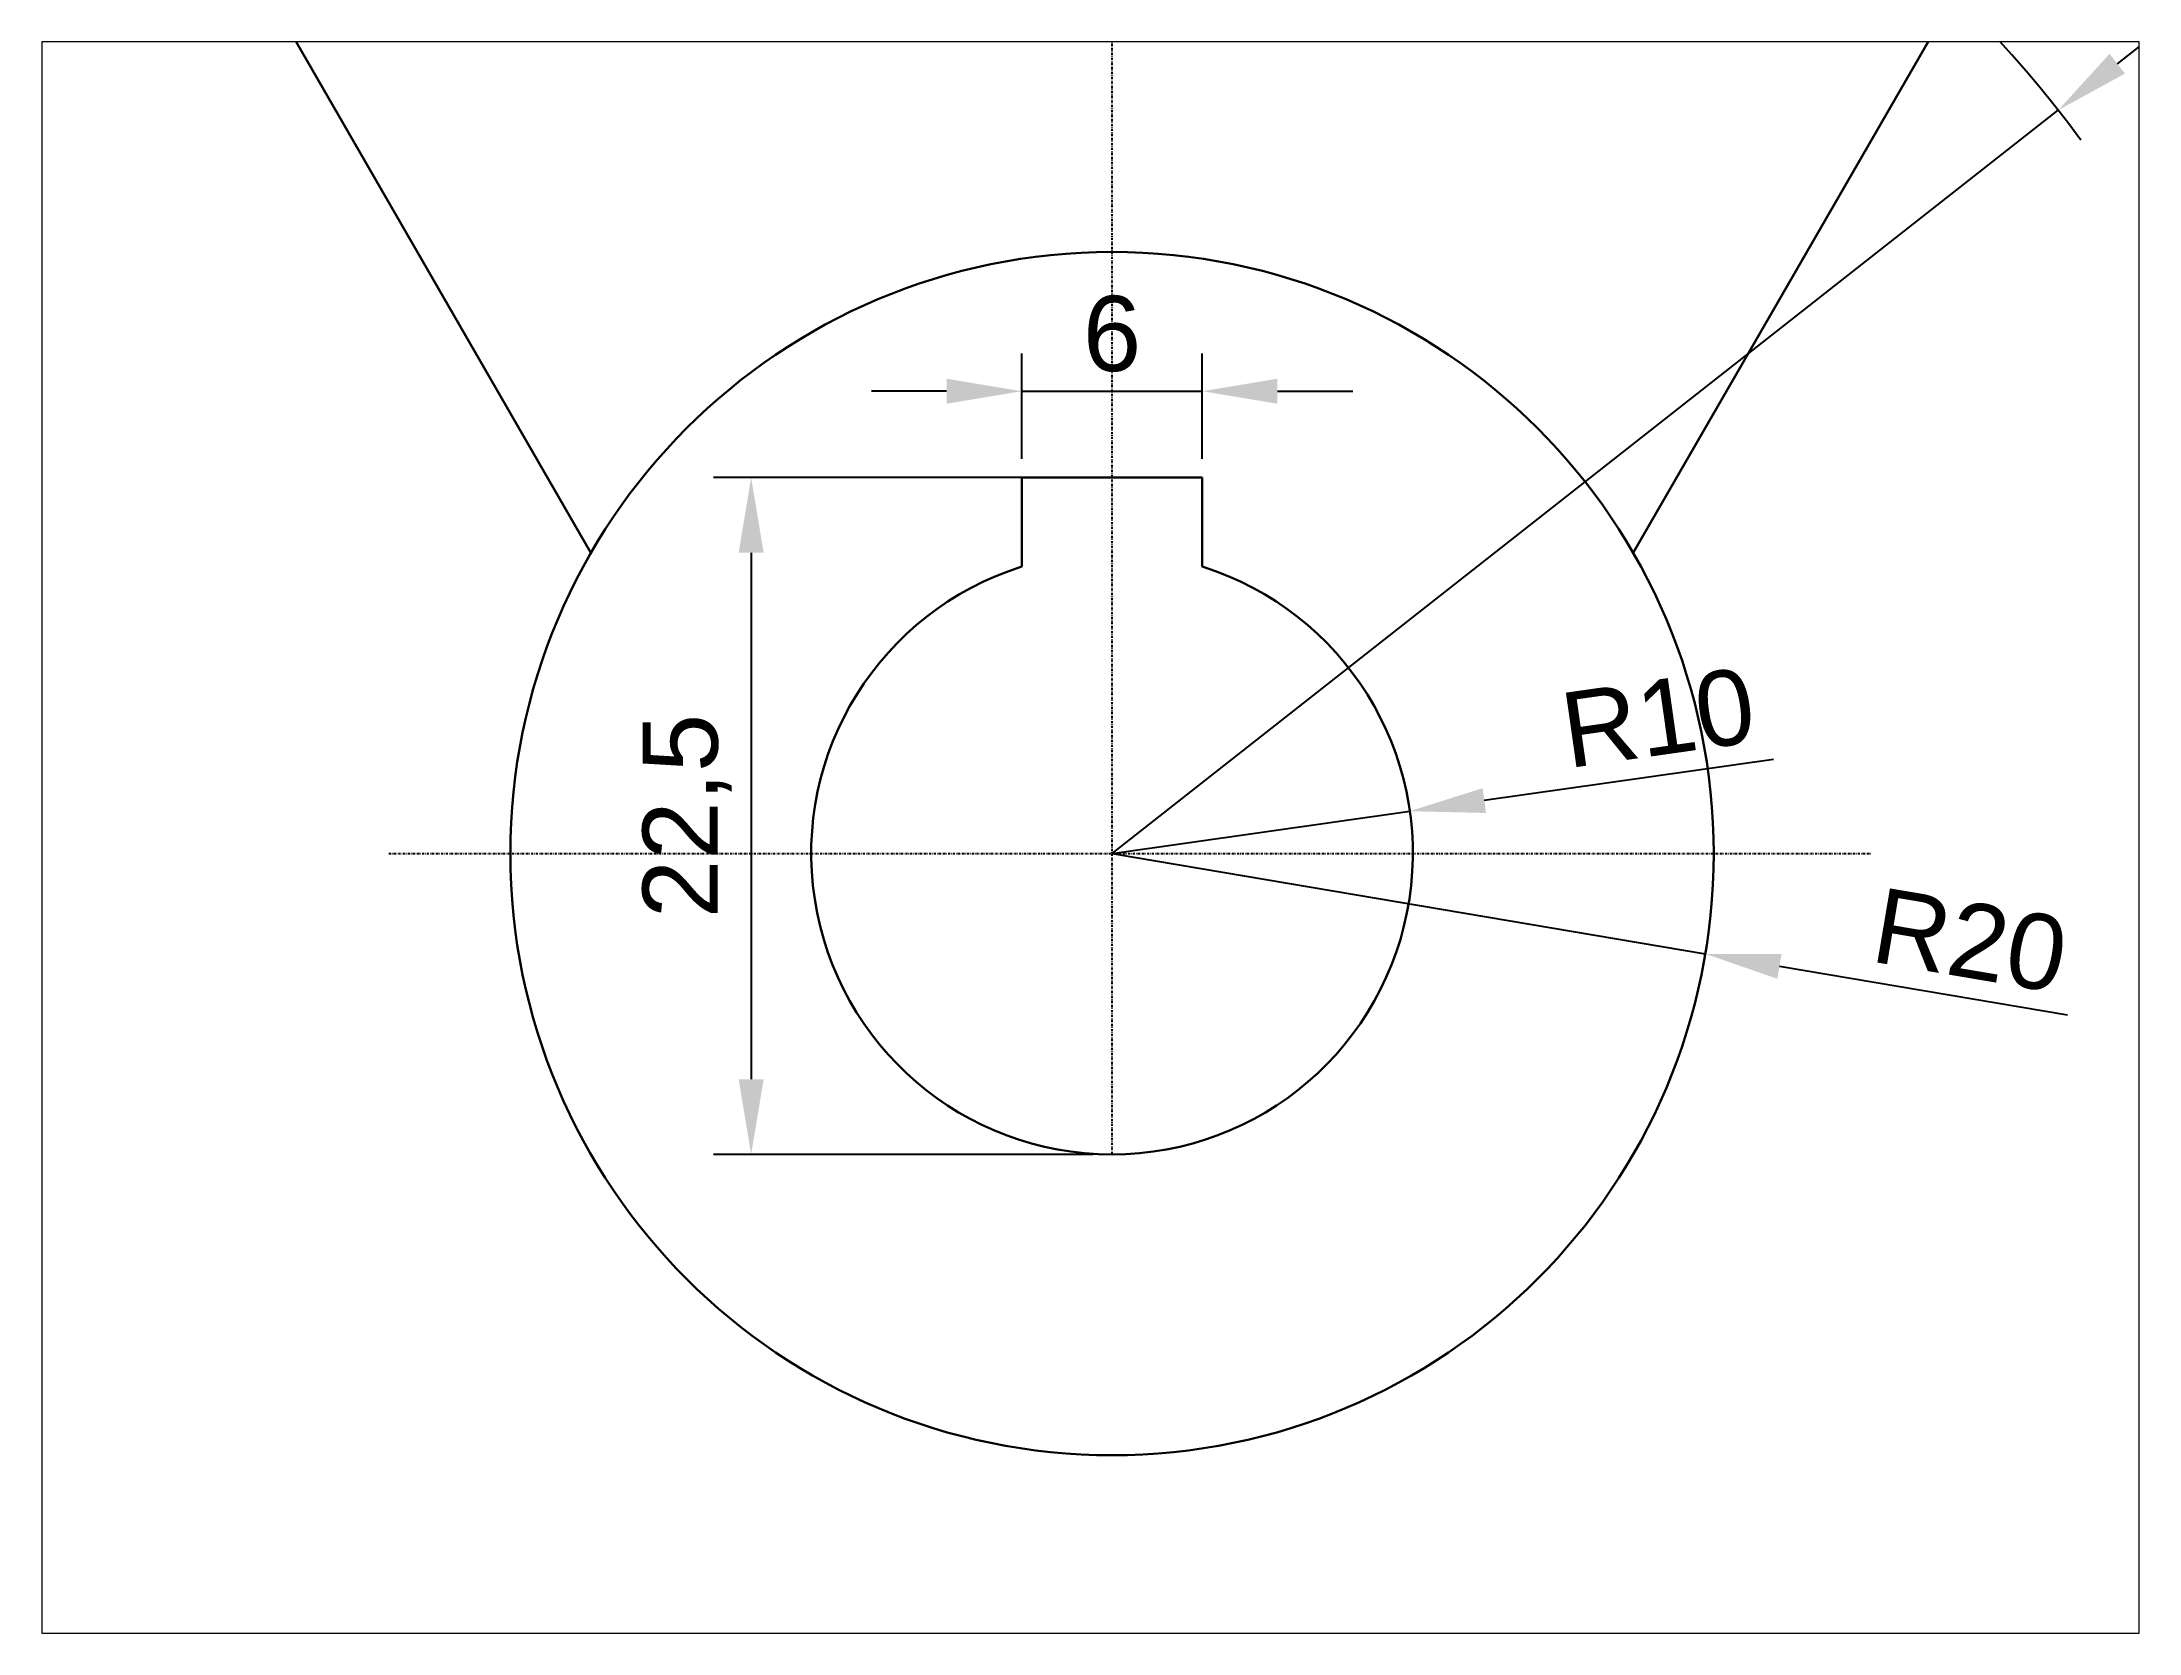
# Paper-space layout 'Layout1' of a CAD drawing. Header units: millimetres. Extents: x 26 to 231, y 20 to 176.
# The model-space entities are those that its viewports show. They can reach past a viewport. Long polylines and large blocks are cut down to what shows.
import ezdxf

# ---------------------------------------------------------------- set-up
doc = ezdxf.new("R2010")
doc.units = ezdxf.units.MM
doc.header["$LTSCALE"] = 0.05
doc.linetypes.add('DASHDOT', pattern=[25.4, 12.7, -6.35, 0, -6.35])
for name, color, linetype in [('Axe', 1, 'DASHDOT'), ('Cote', 7, 'Continuous'), ('Notatii', 8, 'Continuous')]:
    doc.layers.add(name, color=color, linetype=linetype)
doc.layers.add('Groase', color=5, linetype='Continuous', lineweight=30)
doc.styles.get("Standard").update_dxf_attribs({"font": 'arial.ttf'})
doc.dimstyles.new('ISO-25', dxfattribs={"dimtxt": 2.5, "dimasz": 2.5, "dimexe": 1.25, "dimexo": 0.625, "dimtad": 1, "dimtxsty": 'Standard', "dimcen": 2.5, "dimazin": 2, "dimtfac": 1, "dimtmove": 0, "dimatfit": 3, "dimfxl": 1, "dimarcsym": 0})

# ---------------------------------------------------------------- blocks, each defined once
blk = doc.blocks.new('*D2')
at = {"layer": 'Cote', "color": 0, "lineweight": -2, "transparency": 16777216}
for p, q in [((3.213, 12.5), (-12.408, 12.5)), ((-11.158, 10), (-11.158, -7.5)), ((0.213, -10), (-12.408, -10))]:
    blk.add_line(p, q, dxfattribs=at)
at = {"layer": 'Cote', "color": 0, "transparency": 16777216}
for points in [[(-11.575, 10), (-10.742, 10), (-11.158, 12.5)], [(-11.575, -7.5), (-10.742, -7.5), (-11.158, -10)]]:
    blk.add_solid(points, dxfattribs=at)
at = {"layer": 'Defpoints', "color": 0, "transparency": 16777216}
for p in [(3.838, 12.5), (-11.158, -10), (0.838, -10)]:
    blk.add_point(p, dxfattribs=at)
at = {"layer": 'Cote', "color": 0, "transparency": 16777216, "insert": (-13.286, 1.25), "char_height": 2.5, "attachment_point": 5, "rotation": 90}
blk.add_mtext('22,5', dxfattribs=at)
blk = doc.blocks.new('*D4')
at = {"layer": 'Cote', "color": 0, "lineweight": -2, "transparency": 16777216}
for p, q in [((-2.162, 13.125), (-2.162, 16.621)), ((3.838, 13.125), (3.838, 16.621)), ((-4.662, 15.371), (-7.162, 15.371)), ((-2.162, 15.371), (3.838, 15.371)), ((6.338, 15.371), (8.838, 15.371))]:
    blk.add_line(p, q, dxfattribs=at)
at = {"layer": 'Cote', "color": 0, "transparency": 16777216}
for points in [[(-4.662, 15.788), (-4.662, 14.955), (-2.162, 15.371)], [(6.338, 15.788), (6.338, 14.955), (3.838, 15.371)]]:
    blk.add_solid(points, dxfattribs=at)
at = {"layer": 'Defpoints', "color": 0, "transparency": 16777216}
for p in [(3.838, 15.371), (-2.162, 12.5), (3.838, 12.5)]:
    blk.add_point(p, dxfattribs=at)
at = {"layer": 'Cote', "color": 0, "transparency": 16777216, "insert": (0.838, 17.273), "char_height": 2.5, "attachment_point": 5}
blk.add_mtext('6', dxfattribs=at)
blk = doc.blocks.new('*D6')
at = {"layer": 'Cote', "color": 0, "lineweight": -2, "transparency": 16777216}
for p, q in [((0.838, 0), (20.558, -3.333)), ((32.603, -5.369), (23.023, -3.75))]:
    blk.add_line(p, q, dxfattribs=at)
at = {"layer": 'Cote', "color": 0, "transparency": 16777216}
blk.add_solid([(23.093, -3.339), (22.954, -4.161), (20.558, -3.333)], dxfattribs=at)
at = {"layer": 'Defpoints', "color": 0, "transparency": 16777216}
for p in [(0.838, 0), (20.558, -3.333)]:
    blk.add_point(p, dxfattribs=at)
at = {"layer": 'Cote', "color": 0, "transparency": 16777216, "insert": (29.362, -2.893), "char_height": 2.5, "attachment_point": 5, "rotation": 350.40658}
blk.add_mtext('R20', dxfattribs=at)
blk = doc.blocks.new('*D7')
at = {"layer": 'Cote', "color": 0, "lineweight": -2, "transparency": 16777216}
for p, q in [((22.831, 3.133), (13.213, 1.763)), ((0.838, 0), (10.738, 1.41))]:
    blk.add_line(p, q, dxfattribs=at)
at = {"layer": 'Cote', "color": 0, "transparency": 16777216}
blk.add_solid([(13.154, 2.175), (13.272, 1.35), (10.738, 1.41)], dxfattribs=at)
at = {"layer": 'Defpoints', "color": 0, "transparency": 16777216}
for p in [(10.738, 1.41), (0.838, 0)]:
    blk.add_point(p, dxfattribs=at)
at = {"layer": 'Cote', "color": 0, "transparency": 16777216, "insert": (18.991, 4.507), "char_height": 2.5, "attachment_point": 5, "rotation": 8.10746}
blk.add_mtext('R10', dxfattribs=at)
blk = doc.blocks.new('*D8')
at = {"layer": 'Cote', "color": 0, "lineweight": -2, "transparency": 16777216}
for p, q in [((47.165, 36.404), (34.255, 26.259)), ((0.838, 0), (32.289, 24.714))]:
    blk.add_line(p, q, dxfattribs=at)
blk.add_arc((0.838, 0), 40, 36.36959, 44.74324, dxfattribs=at)
at = {"layer": 'Cote', "color": 0, "transparency": 16777216}
blk.add_solid([(33.998, 26.587), (34.513, 25.931), (32.289, 24.714)], dxfattribs=at)
at = {"layer": 'Defpoints', "color": 0, "transparency": 16777216}
for p in [(32.289, 24.714), (0.838, 0)]:
    blk.add_point(p, dxfattribs=at)
at = {"layer": 'Cote', "color": 0, "transparency": 16777216, "insert": (43.154, 35.67), "char_height": 2.5, "attachment_point": 5, "rotation": 38.16008}
blk.add_mtext('R40', dxfattribs=at)
blk = doc.blocks.new('*D10')
at = {"layer": 'Cote', "color": 0, "lineweight": -2, "transparency": 16777216}
for p, q in [((-28.135, 30.182), (-37.875, 47.053)), ((29.811, 30.182), (39.551, 47.053))]:
    blk.add_line(p, q, dxfattribs=at)
blk.add_arc((0.838, -20), 76.176, 61.88046, 118.11954, dxfattribs=at)
at = {"layer": 'Cote', "color": 0, "transparency": 16777216}
for points in [[(-34.862, 46.82), (-35.267, 47.549), (-37.25, 45.97)], [(36.943, 47.549), (36.538, 46.82), (38.926, 45.97)]]:
    blk.add_solid(points, dxfattribs=at)
at = {"layer": 'Defpoints', "color": 0, "transparency": 16777216}
for p in [(14.066, 55.019), (-27.822, 29.641), (29.498, 29.641), (-16.483, 10), (18.158, 10)]:
    blk.add_point(p, dxfattribs=at)
at = {"layer": 'Cote', "color": 0, "transparency": 16777216, "insert": (0.838, 58.077), "char_height": 2.5, "attachment_point": 5}
blk.add_mtext('60°', dxfattribs=at)

msp = doc.modelspace()

# ---------------------------------------------------------------- linework, layer by layer
at = {"layer": 'Axe'}
for p, q in [((0.838, -10), (0.838, 54.554)), ((-23.201, 0), (26.065, 0))]:
    msp.add_line(p, q, dxfattribs=at)
at = {"layer": 'Groase'}
for p, q in [((-27.822, 29.641), (-16.483, 10)), ((29.498, 29.641), (18.158, 10)), ((0.838, 12.5), (-2.162, 12.5)), ((-2.162, 12.5), (-2.162, 9.539)), ((0.838, 12.5), (3.838, 12.5)), ((3.838, 12.5), (3.838, 9.539))]:
    msp.add_line(p, q, dxfattribs=at)
msp.add_circle((0.838, 0), 20, dxfattribs=at)
msp.add_arc((0.838, 0), 10, 107.4576, 72.5424, dxfattribs=at)

# ---------------------------------------------------------------- dimensions: what is measured, and where the dimension line sits
at = {"layer": 'Cote'}
dim = msp.add_angular_dim_2l(base=(14.066, 55.019), line1=((29.498, 29.641), (18.158, 10)), line2=((-27.822, 29.641), (-16.483, 10)), dimstyle='ISO-25', dxfattribs=at)
dim.commit()
dim.dimension.update_dxf_attribs({"geometry": '*D10', "text_midpoint": (0.838, 58.077)})
dim = msp.add_radius_dim(center=(0.838, 0), mpoint=(32.289, 24.714), dimstyle='ISO-25', dxfattribs=at)
dim.commit()
dim.dimension.update_dxf_attribs({"geometry": '*D8', "text_midpoint": (44.329, 34.175), "dimtype": 164})
dim = msp.add_linear_dim(base=(3.838, 15.371), p1=(-2.162, 12.5), p2=(3.838, 12.5), dimstyle='ISO-25', dxfattribs=at)
dim.commit()
dim.dimension.update_dxf_attribs({"geometry": '*D4', "text_midpoint": (0.838, 17.273)})
dim = msp.add_linear_dim(base=(-11.158, -10), p1=(3.838, 12.5), p2=(0.838, -10), angle=90, dimstyle='ISO-25', dxfattribs=at)
dim.commit()
dim.dimension.update_dxf_attribs({"geometry": '*D2', "text_midpoint": (-13.286, 1.25)})
for mpoint, picture, middle in [((10.738, 1.41), '*D7', (18.991, 4.507)), ((20.558, -3.333), '*D6', (29.362, -2.893))]:
    dim = msp.add_radius_dim(center=(0.838, 0), mpoint=mpoint, dimstyle='ISO-25', dxfattribs=at)
    dim.commit()
    dim.dimension.update_dxf_attribs({"geometry": picture, "text_midpoint": middle})

psp = doc.layouts.get("Layout1")

# ---------------------------------------------------------------- viewports
at = {"layer": 'Notatii', "view_target_point": (13.714, -0.767)}
psp.add_viewport(center=(128.5, 97.5), size=(205.6, 156), view_center_point=(-13.592, 1.302), view_height=52.89535, dxfattribs=at)

doc.saveas('drawing.dxf')
